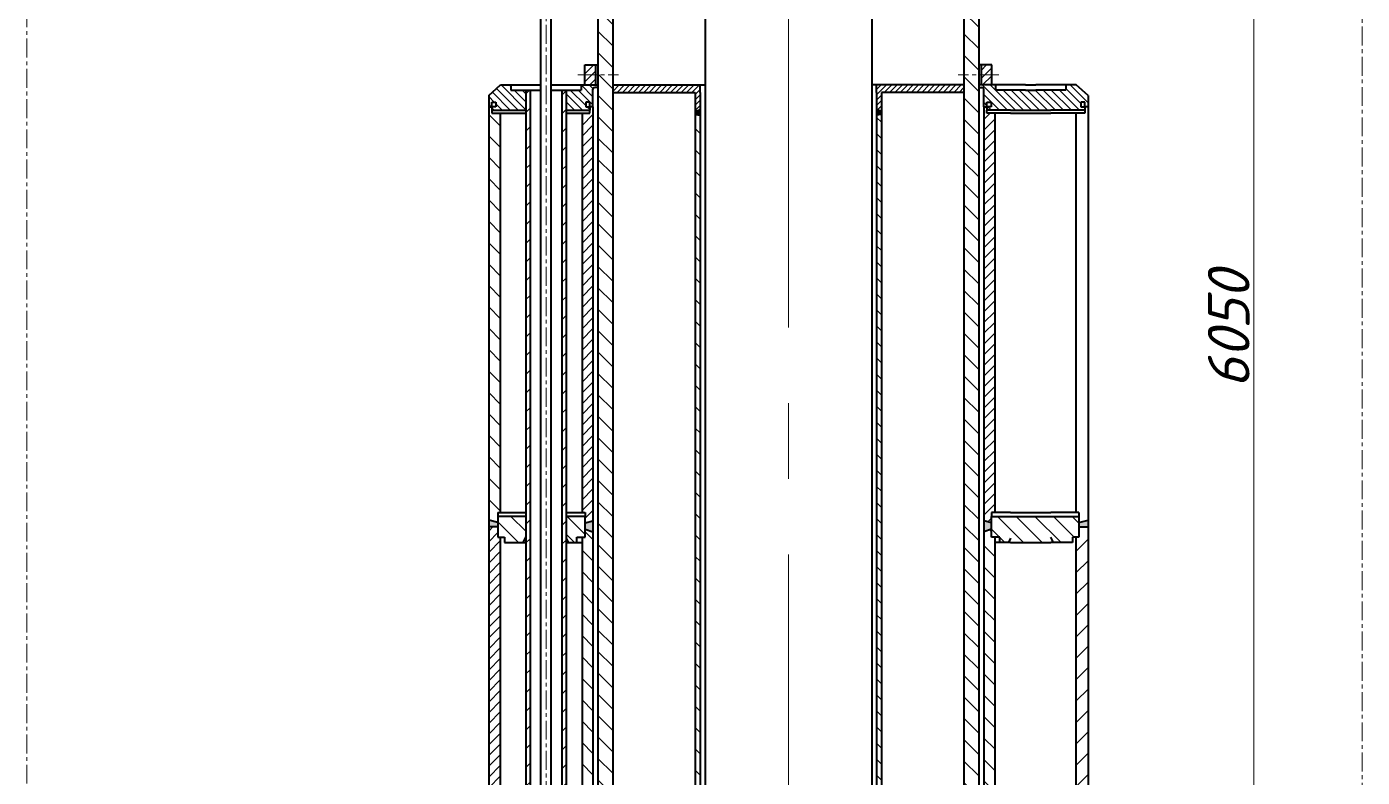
# Model space of a CAD drawing. Header units: millimetres. Extents: x 3913 to 6157, y -487 to 5915.
# Drawn here: x 3913 to 6157, y 2064 to 3324 of the extents above; entities that cross this region are included whole.
import ezdxf

# ---------------------------------------------------------------- set-up
doc = ezdxf.new("R2010")
doc.units = ezdxf.units.MM
doc.linetypes.add('осевая', pattern=[50.8, 31.75, -6.35, 6.35, -6.35])
doc.layers.get('0').update_dxf_attribs({"lineweight": 40})
doc.layers.add('Оси', color=7, linetype='осевая', lineweight=20)
doc.layers.add('штриховка', color=7, linetype='Continuous', lineweight=20)
doc.styles.add('ADRF1', font='isocpeur.ttf', dxfattribs={"oblique": 15})
doc.dimstyles.new('гост', dxfattribs={"dimtxt": 20, "dimasz": 30, "dimexe": 2, "dimexo": 0, "dimgap": 7, "dimtad": 1, "dimtoh": 1, "dimdec": 1, "dimtxsty": 'ADRF1', "dimcen": 2.5, "dimadec": 0, "dimazin": 0, "dimtfac": 1, "dimtdec": 1, "dimtmove": 0, "dimatfit": 3, "dimfxl": 1, "dimlwd": 20, "dimlwe": 20, "dimarcsym": 0})
pattern_1 = [(135, (1026.59, 0), (-6.735192, -6.735192), [])]
pattern_2 = [(45, (1026.5905, 0), (-4.490128, 4.490128), [])]
pattern_3 = [(45, (1026.59, 0), (-6.735192, 6.735192), [])]
pattern_4 = [(45, (466.708, 0), (-8.980256, 8.980256), [])]

# ---------------------------------------------------------------- blocks, each defined once
blk = doc.blocks.new('*D8')
at = {"layer": 'Defpoints', "color": 0, "transparency": 16777216}
for p in [(5193, 5841.2), (5974.9, 5841.2), (5193, -209)]:
    blk.add_point(p, dxfattribs=at)
at = {"layer": 'Оси', "color": 0, "linetype": 'Continuous', "lineweight": 20, "transparency": 16777216}
for p, q in [((5193, 5841.2), (5976.9, 5841.2)), ((5974.9, -149), (5974.9, 5781.2)), ((5193, -209), (5976.9, -209))]:
    blk.add_line(p, q, dxfattribs=at)
at = {"layer": 'Оси', "color": 0, "transparency": 16777216}
for points in [[(5964.9, 5781.2), (5984.9, 5781.2), (5974.9, 5841.2)], [(5964.9, -149), (5984.9, -149), (5974.9, -209)]]:
    blk.add_solid(points, dxfattribs=at)
at = {"layer": 'Оси', "color": 0, "transparency": 16777216, "insert": (5932.9, 2816.1), "char_height": 20, "attachment_point": 5, "rotation": 90, "style": 'ADRF1'}
blk.add_mtext('{\\H3.5x;6050}', dxfattribs=at)

msp = doc.modelspace()

# ---------------------------------------------------------------- hatches: boundary and pattern name
h = msp.add_hatch(color=256)
h.dxf.hatch_style = 1
h.paths.add_polyline_path([(5044.96, 3185.46), (5036.61, 3181.74), (5036.61, 3176.87), (5044.96, 3175.67)])
h = msp.add_hatch(color=256)
h.dxf.hatch_style = 1
h.paths.add_polyline_path([(5341.1, 3185.46), (5349.45, 3181.74), (5349.45, 3176.87), (5341.1, 3175.67)])
h = msp.add_hatch(color=256)
h.dxf.hatch_style = 1
h.paths.add_polyline_path([(4704.96, 2492.06), (4689.53, 2495.63), (4689.53, 2484.71), (4704.96, 2484.71)])
h.paths.add_polyline_path([(4864.77, 2494.72), (4851.61, 2491.05), (4851.61, 2480.54), (4864.77, 2476.38)])
h.paths.add_polyline_path([(4819.7, 2465.26), (4819.7, 2458.02), (4823.13, 2458.02)])
h.paths.add_polyline_path([(4751.94, 2467.09), (4747.63, 2458.02), (4751.94, 2458.02)])
h = msp.add_hatch(color=256)
h.dxf.hatch_style = 1
h.paths.add_polyline_path([(5681.1, 2492.06), (5696.53, 2495.63), (5696.53, 2484.71), (5681.1, 2484.71)])
h.paths.add_polyline_path([(5521.3, 2494.72), (5534.45, 2491.05), (5534.45, 2480.54), (5521.3, 2476.38)])
h.paths.add_polyline_path([(5566.37, 2465.26), (5566.37, 2458.02), (5562.93, 2458.02)])
h.paths.add_polyline_path([(5634.13, 2467.09), (5638.43, 2458.02), (5634.13, 2458.02)])
at = {"layer": 'штриховка'}
h = msp.add_hatch(dxfattribs=at)
h.set_pattern_fill('ANSI31', color=256, scale=8, angle=90)
h.paths.add_polyline_path([(4897.97, 1667.02), (4872.97, 1667.02), (4872.97, 1116.46), (4897.97, 1109.59)])
h.paths.add_polyline_path([(4897.97, 2398.97), (4872.97, 2398.97), (4872.97, 1667.02), (4897.97, 1667.02)])
h.paths.add_polyline_path([(4897.97, 3298.5), (4872.97, 3298.5), (4872.97, 2398.97), (4897.97, 2398.97)])
h.paths.add_polyline_path([(4897.97, 3897.36), (4872.97, 3897.36), (4872.97, 3298.5), (4897.97, 3298.5)])
h = msp.add_hatch(dxfattribs=at)
h.set_pattern_fill('ANSI31', color=256, scale=8, angle=90)
h.paths.add_polyline_path([(5488.09, 1667.02), (5513.09, 1667.02), (5513.09, 1116.46), (5488.09, 1109.59)])
h.paths.add_polyline_path([(5488.09, 2398.97), (5513.09, 2398.97), (5513.09, 1667.02), (5488.09, 1667.02)])
h.paths.add_polyline_path([(5488.09, 3298.5), (5513.09, 3298.5), (5513.09, 2398.97), (5488.09, 2398.97)])
h.paths.add_polyline_path([(5488.09, 3897.36), (5513.09, 3897.36), (5513.09, 3298.5), (5488.09, 3298.5)])
h = msp.add_hatch(dxfattribs=at)
h.set_pattern_fill('ANSI31', color=256, scale=3)
h.set_pattern_definition(pattern_3)
h.paths.add_polyline_path([(4869.16, 3260.35), (4851.32, 3260.35), (4851.32, 3243.52), (4869.16, 3243.52)])
h.paths.add_polyline_path([(4869.16, 3243.52), (4851.32, 3243.52), (4851.32, 3226.68), (4869.16, 3226.68)])
h = msp.add_hatch(dxfattribs=at)
h.set_pattern_fill('ANSI31', color=256, scale=3)
h.set_pattern_definition(pattern_3)
h.paths.add_polyline_path([(5516.91, 3260.35), (5534.75, 3260.35), (5534.75, 3243.52), (5516.91, 3243.52)])
h.paths.add_polyline_path([(5516.91, 3243.52), (5534.75, 3243.52), (5534.75, 3226.68), (5516.91, 3226.68)])
h = msp.add_hatch(dxfattribs=at)
h.set_pattern_fill('ANSI31', color=256, scale=3, angle=90)
h.set_pattern_definition(pattern_1)
h.paths.add_polyline_path([(4751.94, 3184.12), (4751.94, 3218.03), (4726.63, 3218.03), (4726.63, 3226.68), (4709.53, 3226.68), (4689.53, 3208.86), (4689.53, 3190), (4694.73, 3190), (4694.73, 3197.6), (4701.75, 3197.6), (4701.75, 3190), (4694.73, 3190), (4694.73, 3184.12)])
h.paths.add_polyline_path([(4819.7, 3218.03), (4819.7, 3184.12), (4859.57, 3184.12), (4859.57, 3190), (4852.55, 3190), (4852.55, 3197.6), (4859.57, 3197.6), (4859.57, 3190), (4864.77, 3190), (4864.77, 3219.52, -0.4142136), (4867.77, 3222.52), (4872.97, 3222.52), (4872.97, 3226.68), (4845.01, 3226.68), (4845.01, 3218.03)])
h = msp.add_hatch(dxfattribs=at)
h.set_pattern_fill('ANSI31', color=256, scale=7)
h.paths.add_polyline_path([(4819.7, 1713.64), (4812.53, 1713.64), (4812.53, 885.86), (4819.7, 885.86), (4819.7, 947.63)])
h.paths.add_polyline_path([(4759.1, 1713.64), (4751.94, 1713.64), (4751.94, 885.86), (4759.1, 885.86)])
h.paths.add_polyline_path([(4819.7, 3218.03), (4812.53, 3218.03), (4812.53, 2848.76), (4819.7, 2848.76)])
h.paths.add_polyline_path([(4759.1, 3218.03), (4751.94, 3218.03), (4751.94, 2848.76), (4759.1, 2848.76)])
h.paths.add_polyline_path([(4819.7, 2848.76), (4812.53, 2848.76), (4812.53, 2377.18), (4819.7, 2377.18)])
h.paths.add_polyline_path([(4759.1, 2848.76), (4751.94, 2848.76), (4751.94, 2377.18), (4759.1, 2377.18)])
h.paths.add_polyline_path([(4759.1, 2377.18), (4751.94, 2377.18), (4751.94, 1713.64), (4759.1, 1713.64)])
h.paths.add_polyline_path([(4819.7, 2377.18), (4812.53, 2377.18), (4812.53, 1713.64), (4819.7, 1713.64)])
h = msp.add_hatch(dxfattribs=at)
h.set_pattern_fill('ANSI31', color=256, scale=2)
h.set_pattern_definition(pattern_2)
h.paths.add_polyline_path([(4897.97, 3226.68), (4897.97, 3214.08), (5036.61, 3214.08), (5036.61, 3181.74), (5044.96, 3185.46), (5044.96, 3214.08), (5044.96, 3226.68)])
h = msp.add_hatch(dxfattribs=at)
h.set_pattern_fill('ANSI31', color=256, scale=2)
h.set_pattern_definition(pattern_2)
h.paths.add_polyline_path([(5488.09, 3226.68), (5488.09, 3214.08), (5349.45, 3214.08), (5349.45, 3181.74), (5341.1, 3185.46), (5341.1, 3214.08), (5341.1, 3226.68)])
h = msp.add_hatch(dxfattribs=at)
h.set_pattern_fill('ANSI31', color=256, scale=3, angle=90)
h.set_pattern_definition(pattern_1)
h.paths.add_polyline_path([(5634.13, 3184.12), (5634.13, 3218.03), (5659.44, 3218.03), (5659.44, 3226.68), (5676.53, 3226.68), (5696.53, 3208.86), (5696.53, 3190), (5691.33, 3190), (5691.33, 3197.6), (5684.32, 3197.6), (5684.32, 3190), (5691.33, 3190), (5691.33, 3184.12)])
edge = h.paths.add_edge_path()
edge.add_line((5634.13, 3218.03), (5634.13, 3184.12))
edge.add_line((5634.13, 3184.12), (5526.5, 3184.12))
edge.add_line((5526.5, 3184.12), (5526.5, 3190))
edge.add_line((5526.5, 3190), (5533.51, 3190))
edge.add_line((5533.51, 3190), (5533.51, 3197.6))
edge.add_line((5533.51, 3197.6), (5526.5, 3197.6))
edge.add_line((5526.5, 3197.6), (5526.5, 3190))
edge.add_line((5526.5, 3190), (5521.3, 3190))
edge.add_line((5521.3, 3190), (5521.3, 3219.52))
edge.add_arc((5518.3, 3219.52), 3, 0, 90)
edge.add_line((5518.3, 3222.52), (5513.09, 3222.52))
edge.add_line((5513.09, 3222.52), (5513.09, 3226.68))
edge.add_line((5513.09, 3226.68), (5541.05, 3226.68))
edge.add_line((5541.05, 3226.68), (5541.05, 3218.03))
edge.add_line((5541.05, 3218.03), (5634.13, 3218.03))
h = msp.add_hatch(dxfattribs=at)
h.set_pattern_fill('ANSI31', color=256, scale=8, angle=90)
h.paths.add_polyline_path([(5044.96, 3175.67), (5036.61, 3176.87), (5036.61, 1591.62), (5044.96, 1594.06)])
h.paths.add_polyline_path([(4709.53, 3179.33), (4694.73, 3179.33), (4694.73, 3184.12), (4694.73, 3190), (4689.53, 3190), (4689.53, 2495.63), (4704.96, 2492.06), (4704.96, 2502.19), (4704.96, 2508.9), (4709.53, 2508.9), (4709.53, 3049.54)])
h = msp.add_hatch(dxfattribs=at)
h.set_pattern_fill('ANSI31', color=256, scale=4)
h.set_pattern_definition(pattern_4)
h.paths.add_polyline_path([(4864.77, 2928.39), (4846.39, 2928.39), (4846.39, 2709.8), (4864.77, 2709.8)])
h.paths.add_polyline_path([(4864.77, 2709.8), (4846.39, 2709.8), (4846.39, 2508.9), (4851.61, 2508.9), (4851.61, 2502.19), (4851.61, 2491.05), (4864.77, 2494.72)])
h.paths.add_polyline_path([(4864.77, 3190), (4859.57, 3190), (4859.57, 3184.12), (4859.57, 3179.33), (4846.39, 3179.33), (4846.39, 3049.54), (4846.39, 2928.39), (4864.77, 2928.39)])
h = msp.add_hatch(dxfattribs=at)
h.set_pattern_fill('ANSI31', color=256, scale=4)
h.set_pattern_definition(pattern_4)
h.paths.add_polyline_path([(5521.3, 2928.39), (5539.68, 2928.39), (5539.68, 2709.8), (5521.3, 2709.8)])
h.paths.add_polyline_path([(5521.3, 2709.8), (5539.68, 2709.8), (5539.68, 2508.9), (5534.45, 2508.9), (5534.45, 2502.19), (5534.45, 2491.05), (5521.3, 2494.72)])
h.paths.add_polyline_path([(5521.3, 3190), (5526.5, 3190), (5526.5, 3184.12), (5526.5, 3179.33), (5539.68, 3179.33), (5539.68, 3049.54), (5539.68, 2928.39), (5521.3, 2928.39)])
h = msp.add_hatch(dxfattribs=at)
h.set_pattern_fill('ANSI31', color=256, scale=6, angle=90)
h.paths.add_polyline_path([(5341.1, 3175.67), (5349.45, 3176.87), (5349.45, 2875.5), (5341.1, 2875.5)])
h.paths.add_polyline_path([(5341.1, 2439.34), (5349.45, 2439.34), (5349.45, 2005.21), (5341.1, 2005.21)])
h.paths.add_polyline_path([(5341.1, 2875.5), (5349.45, 2875.5), (5349.45, 2439.34), (5341.1, 2439.34)])
h.paths.add_polyline_path([(5341.1, 2005.21), (5349.45, 2005.21), (5349.45, 1591.62), (5341.1, 1594.06)])
h = msp.add_hatch(dxfattribs=at)
h.set_pattern_fill('ANSI31', color=256, scale=7, angle=90)
h.paths.add_polyline_path([(4751.94, 2502.19), (4704.96, 2502.19), (4704.96, 2467.22), (4715.9, 2467.22), (4715.9, 2458.02), (4747.63, 2458.02), (4751.94, 2467.09)])
h.paths.add_polyline_path([(4819.7, 2465.26), (4823.13, 2458.02), (4837.56, 2458.02), (4837.56, 2467.22), (4851.61, 2467.22), (4851.61, 2502.19), (4819.7, 2502.19)])
h = msp.add_hatch(dxfattribs=at)
h.set_pattern_fill('ANSI31', color=256, scale=7, angle=90)
h.paths.add_polyline_path([(5634.13, 2502.19), (5681.1, 2502.19), (5681.1, 2467.22), (5670.17, 2467.22), (5670.17, 2458.02), (5638.43, 2458.02), (5634.13, 2467.09)])
h.paths.add_polyline_path([(5634.13, 2458.02), (5562.93, 2458.02), (5548.5, 2458.02), (5548.5, 2467.22), (5534.45, 2467.22), (5534.45, 2502.19), (5634.13, 2502.19)])
h = msp.add_hatch(dxfattribs=at)
h.set_pattern_fill('ANSI31', color=256, scale=4)
h.set_pattern_definition([(45, (1026.59, 0), (-8.980256, 8.980256), [])])
h.paths.add_polyline_path([(4709.53, 2467.22), (4704.96, 2467.22), (4704.96, 2484.71), (4689.53, 2484.71), (4689.53, 1829.76), (4704.96, 1826.2), (4704.96, 1836.33), (4704.96, 1843.04), (4709.53, 1843.04)])
h = msp.add_hatch(dxfattribs=at)
h.set_pattern_fill('ANSI31', color=256, scale=8, angle=90)
h.paths.add_polyline_path([(4864.77, 2080.92), (4846.39, 2080.92), (4846.39, 1843.04), (4851.61, 1843.04), (4851.61, 1836.33), (4851.61, 1825.19), (4864.77, 1828.86)])
h.paths.add_polyline_path([(4864.77, 2476.38), (4851.61, 2480.54), (4851.61, 2467.22), (4846.39, 2467.22), (4846.39, 2080.92), (4864.77, 2080.92)])
h = msp.add_hatch(dxfattribs=at)
h.set_pattern_fill('ANSI31', color=256, scale=8, angle=90)
h.paths.add_polyline_path([(5521.3, 2080.92), (5539.68, 2080.92), (5539.68, 1843.04), (5534.45, 1843.04), (5534.45, 1836.33), (5534.45, 1825.19), (5521.3, 1828.86)])
h.paths.add_polyline_path([(5521.3, 2476.38), (5534.45, 2480.54), (5534.45, 2467.22), (5539.68, 2467.22), (5539.68, 2080.92), (5521.3, 2080.92)])
h = msp.add_hatch(dxfattribs=at)
h.set_pattern_fill('ANSI31', color=256, scale=8)
h.paths.add_polyline_path([(5676.53, 2467.22), (5681.1, 2467.22), (5681.1, 2484.71), (5696.53, 2484.71), (5696.53, 1829.76), (5681.1, 1826.2), (5681.1, 1836.33), (5681.1, 1843.04), (5676.53, 1843.04)])

# ---------------------------------------------------------------- linework, layer by layer
for p, q in [((4777.25, 876.1), (4777.25, 4188.94)), ((4794.39, 876.1), (4794.39, 4188.94)), ((5053.03, 3928.68), (5053.03, 1581.57)), ((5333.03, 3928.68), (5333.03, 1581.57)), ((4872.97, 3897.36), (4872.97, 1087.8)), ((4897.97, 3897.36), (4897.97, 1087.8)), ((5488.09, 3897.36), (5488.09, 1087.8)), ((5513.09, 3897.36), (5513.09, 1087.8)), ((4851.32, 3226.68), (4851.32, 3260.35)), ((4851.32, 3260.35), (4869.16, 3260.35)), ((4869.16, 3260.35), (4869.16, 3226.68)), ((4869.16, 3260.35), (4872.97, 3260.35)), ((5516.91, 3260.35), (5513.09, 3260.35)), ((5516.91, 3260.35), (5516.91, 3226.68)), ((5534.75, 3260.35), (5516.91, 3260.35)), ((5534.75, 3226.68), (5534.75, 3260.35)), ((4689.53, 3208.86), (4709.53, 3226.68)), ((4709.53, 3226.68), (4777.25, 3226.68)), ((4726.63, 3226.68), (4726.63, 3218.03)), ((4726.63, 3218.03), (4777.25, 3218.03)), ((4751.94, 3218.03), (4751.94, 885.86)), ((4759.1, 3218.03), (4759.1, 885.86)), ((4794.39, 3226.68), (4872.97, 3226.68)), ((4794.39, 3218.03), (4845.01, 3218.03)), ((4812.53, 3218.03), (4812.53, 885.86)), ((4819.7, 3218.03), (4819.7, 947.63)), ((4845.01, 3226.68), (4845.01, 3218.03)), ((4864.77, 3190), (4864.77, 3219.52)), ((4872.97, 3222.52), (4867.77, 3222.52)), ((4897.97, 3226.68), (5053.03, 3226.68)), ((4897.97, 3214.08), (5036.61, 3214.08)), ((5036.61, 3214.08), (5036.61, 1561.08)), ((5044.96, 3214.08), (5044.96, 3226.68)), ((5044.96, 3214.08), (5044.96, 1561.08)), ((5488.09, 3226.68), (5333.03, 3226.68)), ((5341.1, 3214.08), (5341.1, 3226.68)), ((5341.1, 3214.08), (5341.1, 1561.08)), ((5488.09, 3214.08), (5349.45, 3214.08)), ((5349.45, 3214.08), (5349.45, 1561.08)), ((5591.68, 3226.68), (5513.09, 3226.68)), ((5513.09, 3222.52), (5518.3, 3222.52)), ((5521.3, 3190), (5521.3, 3219.52)), ((5541.05, 3226.68), (5541.05, 3218.03)), ((5591.68, 3218.03), (5541.05, 3218.03)), ((5591.68, 3226.68), (5608.81, 3226.68)), ((5591.68, 3218.03), (5608.81, 3218.03)), ((5676.53, 3226.68), (5608.81, 3226.68)), ((5659.44, 3218.03), (5608.81, 3218.03)), ((5659.44, 3226.68), (5659.44, 3218.03)), ((5696.53, 3208.86), (5676.53, 3226.68)), ((4689.53, 3208.86), (4689.53, 902.62)), ((4689.53, 3190), (4694.73, 3190)), ((4694.73, 3190), (4694.73, 3197.6)), ((4694.73, 3197.6), (4701.75, 3197.6)), ((4701.75, 3190), (4694.73, 3190)), ((4694.73, 3190), (4694.73, 3184.12)), ((4701.75, 3197.6), (4701.75, 3190)), ((4859.57, 3197.6), (4852.55, 3197.6)), ((4852.55, 3197.6), (4852.55, 3190)), ((4852.55, 3190), (4859.57, 3190)), ((4859.57, 3190), (4859.57, 3197.6)), ((4864.77, 3190), (4859.57, 3190)), ((4859.57, 3190), (4859.57, 3184.12)), ((4864.77, 3190), (4864.77, 1087.8)), ((5521.3, 3190), (5521.3, 1087.8)), ((5521.3, 3190), (5526.5, 3190)), ((5526.5, 3190), (5526.5, 3197.6)), ((5526.5, 3197.6), (5533.51, 3197.6)), ((5533.51, 3190), (5526.5, 3190)), ((5526.5, 3190), (5526.5, 3184.12)), ((5533.51, 3197.6), (5533.51, 3190)), ((5691.33, 3197.6), (5684.32, 3197.6)), ((5684.32, 3197.6), (5684.32, 3190)), ((5684.32, 3190), (5691.33, 3190)), ((5691.33, 3190), (5691.33, 3197.6)), ((5696.53, 3190), (5691.33, 3190)), ((5691.33, 3190), (5691.33, 3184.12)), ((5696.53, 3208.86), (5696.53, 902.62)), ((4694.73, 3184.12), (4751.94, 3184.12)), ((4694.73, 3184.12), (4694.73, 3179.33)), ((4694.73, 3179.33), (4751.94, 3179.33)), ((4709.53, 3049.54), (4709.53, 3179.33)), ((4819.7, 3184.12), (4859.57, 3184.12)), ((4819.7, 3179.33), (4859.57, 3179.33)), ((4846.39, 3179.33), (4846.39, 3049.54)), ((4859.57, 3179.33), (4859.57, 3184.12)), ((5036.61, 3181.74), (5044.96, 3185.46)), ((5036.61, 3176.87), (5044.96, 3175.67)), ((5349.45, 3181.74), (5341.1, 3185.46)), ((5349.45, 3176.87), (5341.1, 3175.67)), ((5566.37, 3184.12), (5526.5, 3184.12)), ((5526.5, 3179.33), (5526.5, 3184.12)), ((5566.37, 3179.33), (5526.5, 3179.33)), ((5539.68, 3179.33), (5539.68, 3049.54)), ((5566.37, 3184.12), (5634.13, 3184.12)), ((5566.37, 3179.33), (5634.13, 3179.33)), ((5691.33, 3184.12), (5634.13, 3184.12)), ((5691.33, 3179.33), (5634.13, 3179.33)), ((5676.53, 3049.54), (5676.53, 3179.33)), ((5691.33, 3184.12), (5691.33, 3179.33)), ((4709.53, 2508.9), (4709.53, 3049.54)), ((4846.39, 3049.54), (4846.39, 2508.9)), ((5539.68, 3049.54), (5539.68, 2508.9)), ((5676.53, 2508.9), (5676.53, 3049.54)), ((4704.96, 2492.06), (4689.53, 2495.63)), ((4704.96, 2508.9), (4751.94, 2508.9)), ((4704.96, 2508.9), (4704.96, 2502.19)), ((4704.96, 2502.19), (4704.96, 2467.22)), ((4751.94, 2502.19), (4704.96, 2502.19)), ((4819.7, 2508.9), (4851.61, 2508.9)), ((4851.61, 2502.19), (4819.7, 2502.19)), ((4851.61, 2508.9), (4851.61, 2502.19)), ((4851.61, 2467.22), (4851.61, 2502.19)), ((4851.61, 2491.05), (4864.77, 2494.72)), ((5534.45, 2491.05), (5521.3, 2494.72)), ((5566.37, 2508.9), (5534.45, 2508.9)), ((5534.45, 2508.9), (5534.45, 2502.19)), ((5534.45, 2502.19), (5566.37, 2502.19)), ((5534.45, 2467.22), (5534.45, 2502.19)), ((5566.37, 2508.9), (5634.13, 2508.9)), ((5566.37, 2502.19), (5634.13, 2502.19)), ((5681.1, 2508.9), (5634.13, 2508.9)), ((5634.13, 2502.19), (5681.1, 2502.19)), ((5681.1, 2508.9), (5681.1, 2502.19)), ((5681.1, 2502.19), (5681.1, 2467.22)), ((5681.1, 2492.06), (5696.53, 2495.63)), ((4704.96, 2484.71), (4689.53, 2484.71)), ((4851.61, 2480.54), (4864.77, 2476.38)), ((5534.45, 2480.54), (5521.3, 2476.38)), ((5681.1, 2484.71), (5696.53, 2484.71)), ((4704.96, 2467.22), (4715.9, 2467.22)), ((4709.53, 1843.04), (4709.53, 2467.22)), ((4715.9, 2467.22), (4715.9, 2458.02)), ((4715.9, 2458.02), (4751.94, 2458.02)), ((4747.63, 2458.02), (4751.94, 2467.09)), ((4819.7, 2465.26), (4823.13, 2458.02)), ((4819.7, 2458.02), (4837.56, 2458.02)), ((4837.56, 2458.02), (4837.56, 2467.22)), ((4837.56, 2467.22), (4851.61, 2467.22)), ((4837.56, 2458.02), (4846.39, 2458.02)), ((4846.39, 2467.22), (4846.39, 1843.04)), ((5548.5, 2467.22), (5534.45, 2467.22)), ((5539.68, 2467.22), (5539.68, 1843.04)), ((5548.5, 2458.02), (5539.68, 2458.02)), ((5548.5, 2458.02), (5548.5, 2467.22)), ((5566.37, 2458.02), (5548.5, 2458.02)), ((5566.37, 2465.26), (5562.93, 2458.02)), ((5566.37, 2458.02), (5634.13, 2458.02)), ((5638.43, 2458.02), (5634.13, 2467.09)), ((5670.17, 2458.02), (5634.13, 2458.02)), ((5681.1, 2467.22), (5670.17, 2467.22)), ((5670.17, 2467.22), (5670.17, 2458.02)), ((5676.53, 1843.04), (5676.53, 2467.22))]:
    msp.add_line(p, q)
for centre, start, end in [((4867.77, 3219.52), 90, 180), ((5518.3, 3219.52), 0, 90)]:
    msp.add_arc(centre, 3, start, end)
at = {"layer": 'Оси'}
for p, q in [((3913.32, -486.6), (3913.32, 5915.41)), ((6157.33, 5915.41), (6157.33, -486.6)), ((4785.82, 5105.44), (4785.82, 830.88)), ((4839.48, 3243.52), (4907.9, 3243.52)), ((5546.58, 3243.52), (5478.17, 3243.52))]:
    msp.add_line(p, q, dxfattribs=at)
at = {"layer": 'Оси', "ltscale": 20}
msp.add_line((5193.03, -228.96), (5193.03, 5861.21), dxfattribs=at)

# ---------------------------------------------------------------- dimensions: what is measured, and where the dimension line sits
at = {"layer": 'Оси'}
dim = msp.add_linear_dim(base=(5974.94, 5841.21), p1=(5193.03, -208.96), p2=(5193.03, 5841.21), angle=90, text='{\\H3.5x;6050}', dimstyle='гост', override={"dimasz": 60}, dxfattribs=at)
dim.commit()
dim.dimension.update_dxf_attribs({"geometry": '*D8', "text_midpoint": (5932.94, 2816.12)})

doc.saveas('drawing.dxf')
